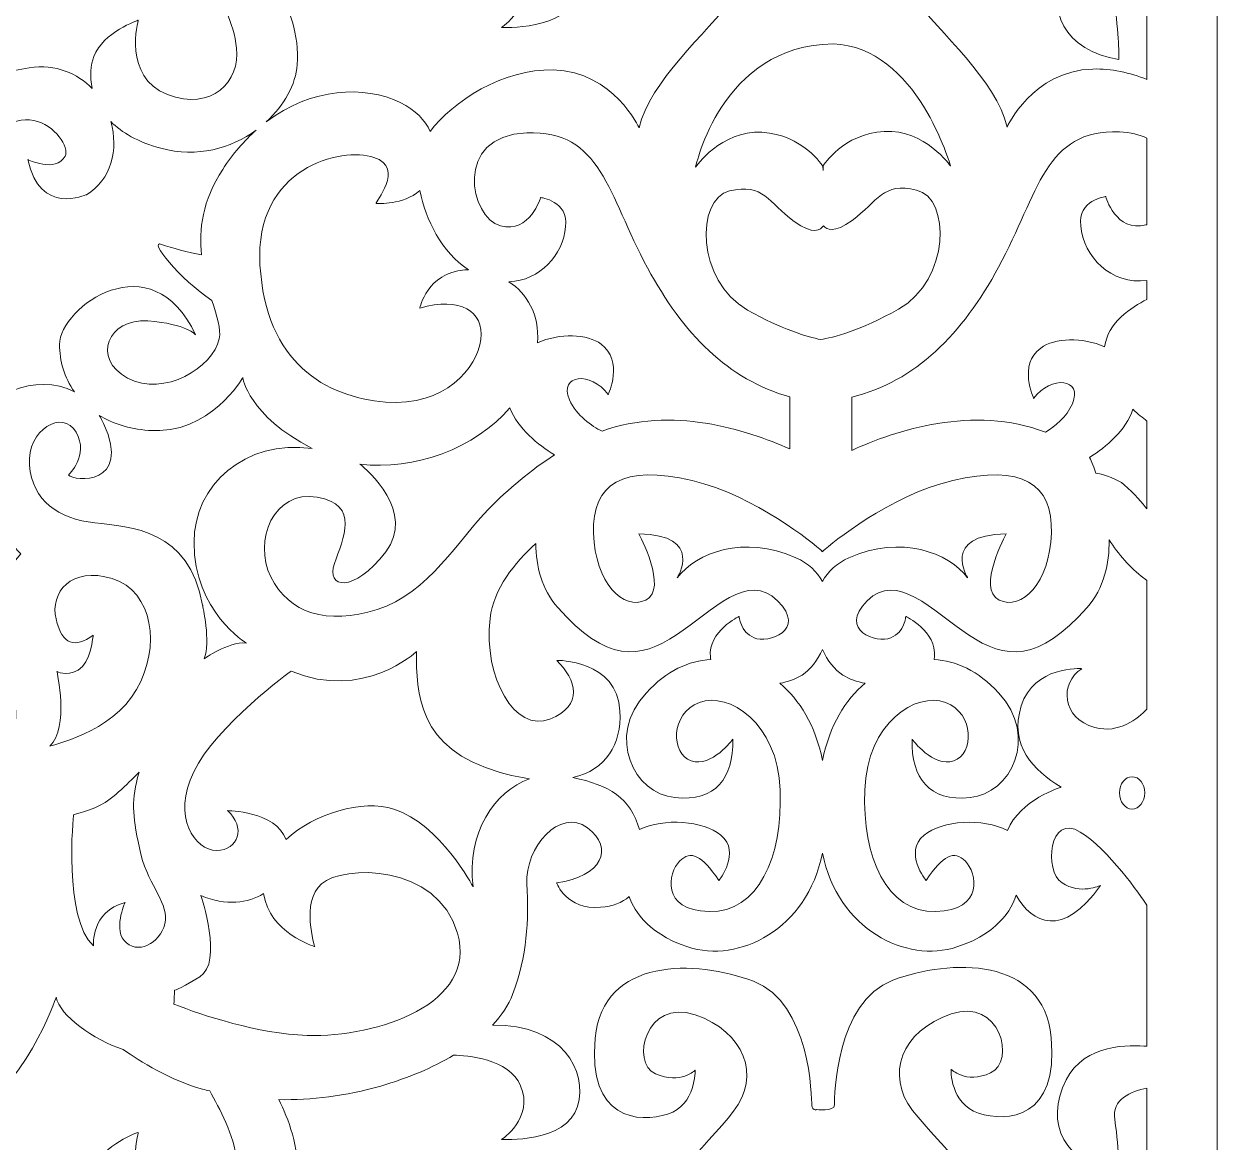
# Model space of a CAD drawing. Header units: centimetres. Extents: x 11.9 to 35.9, y -12.9 to 10.3.
# Drawn here: x 31.371 to 35.889, y 2.754 to 6.989 of the extents above; entities that cross this region are included whole.
import ezdxf

# ---------------------------------------------------------------- set-up
doc = ezdxf.new("R2010")
doc.units = ezdxf.units.CM
doc.header["$MEASUREMENT"] = 0
doc.layers.add('layer 1', color=7, linetype='Continuous')

msp = doc.modelspace()

# ---------------------------------------------------------------- linework, layer by layer
at = {"layer": 'layer 1', "color": 177, "lineweight": 9}
for points, knots in [([(24.52977, 10.312), (24.52977, 10.312), (35.88928, 10.312), (35.88928, 10.312), (35.88928, 10.312), (35.88928, 10.312), (35.88928, -12.93846), (35.88928, -12.93846), (35.88928, -12.93846), (35.88928, -12.93846), (24.52977, -12.93846), (24.52977, -12.93846), (24.52977, -12.93846), (24.52977, -12.93846), (24.52977, 10.312), (24.52977, 10.312)], [0, 0, 0, 0, 0.2, 0.2, 0.2, 0.2, 0.4, 0.4, 0.4, 0.4, 0.6, 0.6, 0.6, 0.6, 1, 1, 1, 1]), ([(35.62356, 7.86305), (35.62356, 7.86305), (35.62356, 7.33335), (35.62356, 7.33335), (35.62356, 7.33335), (35.56416, 7.33926), (35.38704, 7.34437), (35.31726, 7.20675), (35.31726, 7.20675), (35.23287, 7.04021), (35.31341, 6.88674), (35.51676, 6.85409), (35.51676, 6.85409), (35.51676, 6.85409), (35.5206, 6.92594), (35.50143, 7.05652), (35.50143, 7.05652), (35.49031, 7.13221), (35.56161, 7.16297), (35.62356, 7.17544), (35.62356, 7.17544), (35.62356, 7.17544), (35.62356, 6.778), (35.62356, 6.778), (35.62356, 6.778), (35.55839, 6.80438), (35.48821, 6.82016), (35.41876, 6.81801), (35.41876, 6.81801), (35.18978, 6.81095), (35.09404, 6.59832), (35.09404, 6.59832), (35.09404, 6.59832), (35.05243, 6.7755), (34.8401, 6.95617), (34.73601, 7.09086), (34.73601, 7.09086), (34.63194, 7.22551), (34.69437, 7.39204), (34.88173, 7.4558), (34.88173, 7.4558), (35.06909, 7.51959), (35.12737, 7.2751), (35.03161, 7.23259), (35.03161, 7.23259), (34.93585, 7.19006), (34.88173, 7.24675), (34.88173, 7.24675), (34.88173, 7.24675), (34.88173, 7.24675), (34.87757, 7.11566), (34.98581, 7.08025), (34.98581, 7.08025), (35.09404, 7.0448), (35.28974, 7.05897), (35.26059, 7.36724), (35.26059, 7.36724), (35.23145, 7.67554), (34.87757, 7.66487), (34.66106, 7.58337), (34.66106, 7.58337), (34.44457, 7.50187), (34.44042, 7.14044), (34.44042, 7.11213), (34.44042, 7.11213), (34.44042, 7.08375), (34.36967, 7.0944), (34.36967, 7.0944), (34.36967, 7.0944), (34.36967, 7.0944), (34.37034, 7.0921), (34.37034, 7.0921), (34.37034, 7.0921), (34.36092, 7.09489), (34.3541, 7.09995), (34.3541, 7.10872), (34.3541, 7.10872), (34.3541, 7.13703), (34.34994, 7.49849), (34.13345, 7.57997), (34.13345, 7.57997), (33.91695, 7.66145), (33.56309, 7.67213), (33.53396, 7.36385), (33.53396, 7.36385), (33.50479, 7.05556), (33.70046, 7.04139), (33.80868, 7.07683), (33.80868, 7.07683), (33.91695, 7.11225), (33.91278, 7.24338), (33.91278, 7.24338), (33.91278, 7.24338), (33.91278, 7.24338), (33.85869, 7.18666), (33.76294, 7.22916), (33.76294, 7.22916), (33.66717, 7.27173), (33.72546, 7.51623), (33.91278, 7.45246), (33.91278, 7.45246), (34.10015, 7.38864), (34.16258, 7.22209), (34.05851, 7.08746), (34.05851, 7.08746), (33.95444, 6.9528), (33.7421, 6.77209), (33.70046, 6.59494), (33.70046, 6.59494), (33.70046, 6.59494), (33.60469, 6.80753), (33.37575, 6.81463), (33.37575, 6.81463), (33.18713, 6.82047), (32.99283, 6.69404), (32.90927, 6.58196), (32.90927, 6.58196), (32.89046, 6.62351), (32.85512, 6.66249), (32.79627, 6.69112), (32.79627, 6.69112), (32.66032, 6.75721), (32.46077, 6.74816), (32.28859, 6.61786), (32.28859, 6.61786), (32.35662, 6.68007), (32.40044, 6.75939), (32.40625, 6.83469), (32.40625, 6.83469), (32.41476, 6.94497), (32.37173, 7.05619), (32.33636, 7.12686), (32.33636, 7.12686), (32.4585, 7.12485), (32.58977, 7.14026), (32.72211, 7.17847), (32.72211, 7.17847), (32.82457, 7.208), (32.91898, 7.24807), (32.99828, 7.29522), (32.99828, 7.29522), (33.04686, 7.29429), (33.2079, 7.2832), (33.25178, 7.17968), (33.25178, 7.17968), (33.30372, 7.05738), (33.17992, 6.9758), (33.17992, 6.9758), (33.17992, 6.9758), (33.17992, 6.9758), (33.42747, 6.96221), (33.46738, 7.10152), (33.46738, 7.10152), (33.5058, 7.2355), (33.41129, 7.41343), (33.1448, 7.40877), (33.1448, 7.40877), (33.18031, 7.446), (33.20666, 7.4853), (33.22167, 7.52566), (33.22167, 7.52566), (33.27584, 7.67098), (33.28414, 7.80562), (33.27584, 7.94379), (33.27584, 7.94379), (33.26747, 8.08199), (33.40072, 8.23433), (33.50479, 8.15641), (33.50479, 8.15641), (33.60889, 8.07845), (33.55892, 7.97215), (33.38823, 7.94736), (33.38823, 7.94736), (33.38823, 7.94736), (33.42568, 7.84456), (33.55476, 7.85523), (33.55476, 7.85523), (33.6009, 7.85901), (33.63684, 7.87278), (33.66297, 7.89618), (33.66297, 7.89618), (33.67386, 7.86201), (33.71969, 7.75931), (33.8855, 7.70498), (33.8855, 7.70498), (34.07734, 7.64221), (34.33685, 7.77133), (34.39478, 8.06028), (34.39478, 8.06028), (34.45279, 7.77133), (34.7122, 7.64221), (34.90404, 7.70498), (34.90404, 7.70498), (35.07938, 7.76241), (35.12045, 7.87391), (35.12812, 7.90133), (35.12812, 7.90133), (35.18888, 7.79384), (35.30409, 7.7363), (35.44768, 7.93791), (35.44768, 7.93791), (35.44768, 7.93791), (35.371, 7.90203), (35.30193, 7.94769), (35.30193, 7.94769), (35.23287, 7.99346), (35.25205, 8.21219), (35.371, 8.14037), (35.371, 8.14037), (35.47735, 8.07615), (35.599, 7.8997), (35.62356, 7.86305)], [0, 0, 0, 0, 0.0185185, 0.0185185, 0.0185185, 0.0185185, 0.037037, 0.037037, 0.037037, 0.037037, 0.0555556, 0.0555556, 0.0555556, 0.0555556, 0.0740741, 0.0740741, 0.0740741, 0.0740741, 0.0925926, 0.0925926, 0.0925926, 0.0925926, 0.1111111, 0.1111111, 0.1111111, 0.1111111, 0.1296296, 0.1296296, 0.1296296, 0.1296296, 0.1481481, 0.1481481, 0.1481481, 0.1481481, 0.1666667, 0.1666667, 0.1666667, 0.1666667, 0.1851852, 0.1851852, 0.1851852, 0.1851852, 0.2037037, 0.2037037, 0.2037037, 0.2037037, 0.2222222, 0.2222222, 0.2222222, 0.2222222, 0.2407407, 0.2407407, 0.2407407, 0.2407407, 0.2592593, 0.2592593, 0.2592593, 0.2592593, 0.2777778, 0.2777778, 0.2777778, 0.2777778, 0.2962963, 0.2962963, 0.2962963, 0.2962963, 0.3148148, 0.3148148, 0.3148148, 0.3148148, 0.3333333, 0.3333333, 0.3333333, 0.3333333, 0.3518519, 0.3518519, 0.3518519, 0.3518519, 0.3703704, 0.3703704, 0.3703704, 0.3703704, 0.3888889, 0.3888889, 0.3888889, 0.3888889, 0.4074074, 0.4074074, 0.4074074, 0.4074074, 0.4259259, 0.4259259, 0.4259259, 0.4259259, 0.4444444, 0.4444444, 0.4444444, 0.4444444, 0.462963, 0.462963, 0.462963, 0.462963, 0.4814815, 0.4814815, 0.4814815, 0.4814815, 0.5, 0.5, 0.5, 0.5, 0.5185185, 0.5185185, 0.5185185, 0.5185185, 0.537037, 0.537037, 0.537037, 0.537037, 0.5555556, 0.5555556, 0.5555556, 0.5555556, 0.5740741, 0.5740741, 0.5740741, 0.5740741, 0.5925926, 0.5925926, 0.5925926, 0.5925926, 0.6111111, 0.6111111, 0.6111111, 0.6111111, 0.6296296, 0.6296296, 0.6296296, 0.6296296, 0.6481481, 0.6481481, 0.6481481, 0.6481481, 0.6666667, 0.6666667, 0.6666667, 0.6666667, 0.6851852, 0.6851852, 0.6851852, 0.6851852, 0.7037037, 0.7037037, 0.7037037, 0.7037037, 0.7222222, 0.7222222, 0.7222222, 0.7222222, 0.7407407, 0.7407407, 0.7407407, 0.7407407, 0.7592593, 0.7592593, 0.7592593, 0.7592593, 0.7777778, 0.7777778, 0.7777778, 0.7777778, 0.7962963, 0.7962963, 0.7962963, 0.7962963, 0.8148148, 0.8148148, 0.8148148, 0.8148148, 0.8333333, 0.8333333, 0.8333333, 0.8333333, 0.8518519, 0.8518519, 0.8518519, 0.8518519, 0.8703704, 0.8703704, 0.8703704, 0.8703704, 0.8888889, 0.8888889, 0.8888889, 0.8888889, 0.9074074, 0.9074074, 0.9074074, 0.9074074, 0.9259259, 0.9259259, 0.9259259, 0.9259259, 0.9444444, 0.9444444, 0.9444444, 0.9444444, 0.962963, 0.962963, 0.962963, 0.962963, 1, 1, 1, 1]), ([(30.35049, 6.78972), (30.32003, 6.82452), (30.24613, 6.92045), (30.26224, 7.01643), (30.26224, 7.01643), (30.28242, 7.13662), (30.54973, 7.20531), (30.66575, 7.15381), (30.66575, 7.15381), (30.78179, 7.10228), (30.72124, 6.97348), (30.72124, 6.97348), (30.72124, 6.97348), (30.77368, 7.00616), (30.794, 7.04432), (30.79514, 7.08314), (30.79514, 7.08314), (30.90771, 7.01806), (31.0319, 6.99538), (31.14148, 7.04748), (31.14148, 7.04748), (31.37061, 7.15628), (31.49316, 7.51458), (31.49316, 7.51458), (31.49316, 7.51458), (31.50579, 7.44627), (31.63566, 7.35235), (31.74734, 7.31634), (31.74734, 7.31634), (31.811, 7.27164), (31.92511, 7.20056), (32.04787, 7.16668), (32.04787, 7.16668), (32.05675, 7.16425), (32.06566, 7.16191), (32.07477, 7.15968), (32.07477, 7.15968), (32.111, 7.09473), (32.16674, 6.99235), (32.1765, 6.89734), (32.1765, 6.89734), (32.18944, 6.77188), (32.08425, 6.65658), (31.91422, 6.72181), (31.91422, 6.72181), (31.74419, 6.78699), (31.80408, 7.00296), (31.80408, 7.00296), (31.80408, 7.00296), (31.80408, 7.00296), (31.67008, 6.95711), (31.63627, 6.86586), (31.63627, 6.86586), (31.62436, 6.83378), (31.61943, 6.79012), (31.62959, 6.74386), (31.62959, 6.74386), (31.57449, 6.80184), (31.49322, 6.83723), (31.39055, 6.82293), (31.39055, 6.82293), (31.08287, 6.77998), (31.04802, 6.52426), (31.04802, 6.52426), (31.04802, 6.52426), (30.93476, 6.69112), (30.61247, 6.86159), (30.35553, 6.79119), (30.35553, 6.79119), (30.35382, 6.79071), (30.35217, 6.79021), (30.35049, 6.78972)], [0, 0, 0, 0, 0.0526316, 0.0526316, 0.0526316, 0.0526316, 0.1052632, 0.1052632, 0.1052632, 0.1052632, 0.1578947, 0.1578947, 0.1578947, 0.1578947, 0.2105263, 0.2105263, 0.2105263, 0.2105263, 0.2631579, 0.2631579, 0.2631579, 0.2631579, 0.3157895, 0.3157895, 0.3157895, 0.3157895, 0.3684211, 0.3684211, 0.3684211, 0.3684211, 0.4210526, 0.4210526, 0.4210526, 0.4210526, 0.4736842, 0.4736842, 0.4736842, 0.4736842, 0.5263158, 0.5263158, 0.5263158, 0.5263158, 0.5789474, 0.5789474, 0.5789474, 0.5789474, 0.6315789, 0.6315789, 0.6315789, 0.6315789, 0.6842105, 0.6842105, 0.6842105, 0.6842105, 0.7368421, 0.7368421, 0.7368421, 0.7368421, 0.7894737, 0.7894737, 0.7894737, 0.7894737, 0.8421053, 0.8421053, 0.8421053, 0.8421053, 0.8947368, 0.8947368, 0.8947368, 0.8947368, 1, 1, 1, 1]), ([(34.39719, 6.4335), (34.39719, 6.4335), (34.39778, 6.45241), (34.39778, 6.45241), (34.39778, 6.45241), (34.39778, 6.45241), (34.47379, 6.57336), (34.62905, 6.58178), (34.62905, 6.58178), (34.78432, 6.59023), (34.88015, 6.44964), (34.88015, 6.44964), (34.88015, 6.44964), (34.88015, 6.44964), (34.7538, 6.90203), (34.43474, 6.91344), (34.43474, 6.91344), (34.43474, 6.91344), (34.43474, 6.91328), (34.43474, 6.91328), (34.43474, 6.91328), (34.01084, 6.90731), (33.9144, 6.44623), (33.9144, 6.44623), (33.9144, 6.44623), (33.9144, 6.44623), (34.01021, 6.58678), (34.16548, 6.57838), (34.16548, 6.57838), (34.32077, 6.56992), (34.39671, 6.44902), (34.39671, 6.44902), (34.39671, 6.44902), (34.39671, 6.44902), (34.39719, 6.4335), (34.39719, 6.4335)], [0, 0, 0, 0, 0.1, 0.1, 0.1, 0.1, 0.2, 0.2, 0.2, 0.2, 0.3, 0.3, 0.3, 0.3, 0.4, 0.4, 0.4, 0.4, 0.5, 0.5, 0.5, 0.5, 0.6, 0.6, 0.6, 0.6, 0.7, 0.7, 0.7, 0.7, 0.8, 0.8, 0.8, 0.8, 1, 1, 1, 1]), ([(31.70009, 6.61864), (31.74144, 6.5777), (31.80256, 6.54158), (31.89011, 6.51782), (31.89011, 6.51782), (32.02669, 6.48073), (32.15578, 6.51756), (32.25077, 6.58692), (32.25077, 6.58692), (32.20534, 6.54667), (32.16243, 6.49725), (32.12383, 6.43776), (32.12383, 6.43776), (32.04657, 6.31874), (32.03326, 6.20929), (32.04334, 6.11389), (32.04334, 6.11389), (31.9966, 6.12413), (31.92902, 6.14003), (31.89257, 6.1538), (31.89257, 6.1538), (31.83783, 6.17456), (31.96242, 6.02117), (32.08307, 5.94191), (32.08307, 5.94191), (32.10188, 5.88167), (32.11817, 5.83247), (32.11067, 5.79673), (32.11067, 5.79673), (32.08749, 5.68706), (31.9025, 5.57461), (31.76372, 5.64773), (31.76372, 5.64773), (31.62501, 5.72084), (31.69105, 5.87545), (31.83972, 5.86421), (31.83972, 5.86421), (31.98839, 5.85293), (32.02139, 5.81078), (32.02139, 5.81078), (32.02139, 5.81078), (31.85624, 6.16786), (31.50605, 5.91765), (31.50605, 5.77422), (31.50605, 5.77422), (31.50605, 5.71404), (31.52392, 5.65034), (31.56204, 5.59545), (31.56204, 5.59545), (31.41868, 5.67027), (31.21448, 5.59061), (31.17335, 5.42919), (31.17335, 5.42919), (31.11923, 5.21659), (31.35995, 4.98154), (31.35995, 4.98154), (31.35995, 4.98154), (31.23526, 4.8618), (31.29602, 4.66042), (31.29602, 4.66042), (31.29602, 4.66042), (31.2097, 4.71484), (31.10103, 4.72846), (31.05306, 4.59514), (31.05306, 4.59514), (31.0051, 4.4618), (31.12338, 4.40738), (31.12338, 4.40738), (31.12338, 4.40738), (31.10103, 4.47542), (31.15214, 4.55162), (31.22887, 4.54074), (31.22887, 4.54074), (31.30563, 4.52986), (31.37274, 4.40468), (31.32478, 4.30124), (31.32478, 4.30124), (31.27683, 4.19792), (31.09458, 4.20605), (30.88358, 4.36385), (30.88358, 4.36385), (30.67259, 4.52167), (30.60132, 4.82299), (30.62747, 5.01569), (30.62747, 5.01569), (30.63817, 5.09481), (30.66353, 5.16453), (30.68977, 5.21929), (30.68977, 5.21929), (30.74905, 5.1623), (30.82357, 5.13476), (30.90623, 5.13476), (30.90623, 5.13476), (31.06606, 5.13476), (31.16358, 5.29027), (31.16358, 5.29027), (31.16358, 5.29027), (30.99711, 5.26018), (30.8912, 5.31605), (30.82057, 5.4448), (30.82057, 5.4448), (30.74995, 5.57359), (30.82561, 5.69811), (30.9517, 5.81404), (30.9517, 5.81404), (31.07781, 5.92995), (31.13833, 6.33348), (31.13833, 6.33348), (31.13833, 6.33348), (31.3048, 6.83576), (31.56204, 6.5524), (31.52674, 6.48801), (31.52674, 6.48801), (31.49141, 6.42364), (31.38554, 6.47513), (31.38554, 6.47513), (31.38554, 6.47513), (31.43089, 6.26051), (31.60747, 6.34204), (31.60747, 6.34204), (31.60747, 6.34204), (31.70316, 6.39768), (31.72965, 6.51399), (31.70009, 6.61864)], [0, 0, 0, 0, 0.03125, 0.03125, 0.03125, 0.03125, 0.0625, 0.0625, 0.0625, 0.0625, 0.09375, 0.09375, 0.09375, 0.09375, 0.125, 0.125, 0.125, 0.125, 0.15625, 0.15625, 0.15625, 0.15625, 0.1875, 0.1875, 0.1875, 0.1875, 0.21875, 0.21875, 0.21875, 0.21875, 0.25, 0.25, 0.25, 0.25, 0.28125, 0.28125, 0.28125, 0.28125, 0.3125, 0.3125, 0.3125, 0.3125, 0.34375, 0.34375, 0.34375, 0.34375, 0.375, 0.375, 0.375, 0.375, 0.40625, 0.40625, 0.40625, 0.40625, 0.4375, 0.4375, 0.4375, 0.4375, 0.46875, 0.46875, 0.46875, 0.46875, 0.5, 0.5, 0.5, 0.5, 0.53125, 0.53125, 0.53125, 0.53125, 0.5625, 0.5625, 0.5625, 0.5625, 0.59375, 0.59375, 0.59375, 0.59375, 0.625, 0.625, 0.625, 0.625, 0.65625, 0.65625, 0.65625, 0.65625, 0.6875, 0.6875, 0.6875, 0.6875, 0.71875, 0.71875, 0.71875, 0.71875, 0.75, 0.75, 0.75, 0.75, 0.78125, 0.78125, 0.78125, 0.78125, 0.8125, 0.8125, 0.8125, 0.8125, 0.84375, 0.84375, 0.84375, 0.84375, 0.875, 0.875, 0.875, 0.875, 0.90625, 0.90625, 0.90625, 0.90625, 0.9375, 0.9375, 0.9375, 0.9375, 1, 1, 1, 1]), ([(33.20786, 6.01211), (33.27447, 5.96794), (33.32401, 5.89155), (33.31566, 5.78119), (33.31566, 5.78119), (33.3991, 5.81884), (33.5047, 5.81459), (33.55667, 5.77646), (33.55667, 5.77646), (33.6434, 5.71281), (33.5836, 5.58552), (33.5836, 5.58552), (33.5836, 5.58552), (33.51777, 5.67461), (33.39516, 5.66193), (33.43703, 5.56516), (33.43703, 5.56516), (33.4636, 5.50378), (33.52143, 5.46595), (33.5602, 5.44651), (33.5602, 5.44651), (33.82321, 5.54229), (34.10604, 5.45306), (34.27087, 5.37942), (34.27087, 5.37942), (34.27087, 5.37942), (34.27087, 5.57656), (34.27087, 5.57656), (34.27087, 5.57656), (34.03841, 5.64028), (33.86692, 5.8165), (33.73264, 6.06465), (33.73264, 6.06465), (33.58022, 6.34637), (33.55844, 6.58732), (33.27534, 6.57619), (33.27534, 6.57619), (32.99229, 6.56505), (33.06196, 6.25373), (33.17517, 6.22404), (33.17517, 6.22404), (33.28841, 6.19443), (33.32762, 6.33158), (33.32762, 6.33158), (33.32762, 6.33158), (33.32762, 6.33158), (33.43431, 6.31805), (33.42195, 6.22074), (33.42195, 6.22074), (33.41268, 6.1143), (33.32524, 6.01668), (33.20786, 6.01211)], [0, 0, 0, 0, 0.0714286, 0.0714286, 0.0714286, 0.0714286, 0.1428571, 0.1428571, 0.1428571, 0.1428571, 0.2142857, 0.2142857, 0.2142857, 0.2142857, 0.2857143, 0.2857143, 0.2857143, 0.2857143, 0.3571429, 0.3571429, 0.3571429, 0.3571429, 0.4285714, 0.4285714, 0.4285714, 0.4285714, 0.5, 0.5, 0.5, 0.5, 0.5714286, 0.5714286, 0.5714286, 0.5714286, 0.6428571, 0.6428571, 0.6428571, 0.6428571, 0.7142857, 0.7142857, 0.7142857, 0.7142857, 0.7857143, 0.7857143, 0.7857143, 0.7857143, 0.8571429, 0.8571429, 0.8571429, 0.8571429, 1, 1, 1, 1]), ([(35.62356, 6.55634), (35.62356, 6.55634), (35.62356, 6.22873), (35.62356, 6.22873), (35.62356, 6.22873), (35.62215, 6.22826), (35.62074, 6.22784), (35.61932, 6.22746), (35.61932, 6.22746), (35.50613, 6.19783), (35.46688, 6.33494), (35.46688, 6.33494), (35.46688, 6.33494), (35.46688, 6.33494), (35.3602, 6.32149), (35.37256, 6.22417), (35.37256, 6.22417), (35.38279, 6.10679), (35.48796, 6.00024), (35.62356, 6.01723), (35.62356, 6.01723), (35.62356, 6.01723), (35.62356, 5.94542), (35.62356, 5.94542), (35.62356, 5.94542), (35.56302, 5.91575), (35.47506, 5.85748), (35.46335, 5.76578), (35.46335, 5.76578), (35.37978, 5.80391), (35.27362, 5.79972), (35.22145, 5.76142), (35.22145, 5.76142), (35.13472, 5.69781), (35.19453, 5.57053), (35.19453, 5.57053), (35.19453, 5.57053), (35.26035, 5.65961), (35.38295, 5.64689), (35.34107, 5.55018), (35.34107, 5.55018), (35.319, 5.49918), (35.27532, 5.46438), (35.23892, 5.44302), (35.23892, 5.44302), (34.96625, 5.54716), (34.67048, 5.44909), (34.50585, 5.37357), (34.50585, 5.37357), (34.50585, 5.37357), (34.50585, 5.57525), (34.50585, 5.57525), (34.50585, 5.57525), (34.7474, 5.63479), (34.92418, 5.81362), (35.06187, 6.0681), (35.06187, 6.0681), (35.21432, 6.34977), (35.23609, 6.5907), (35.51917, 6.57959), (35.51917, 6.57959), (35.56156, 6.57793), (35.59596, 6.56953), (35.62356, 6.55634)], [0, 0, 0, 0, 0.0588235, 0.0588235, 0.0588235, 0.0588235, 0.1176471, 0.1176471, 0.1176471, 0.1176471, 0.1764706, 0.1764706, 0.1764706, 0.1764706, 0.2352941, 0.2352941, 0.2352941, 0.2352941, 0.2941176, 0.2941176, 0.2941176, 0.2941176, 0.3529412, 0.3529412, 0.3529412, 0.3529412, 0.4117647, 0.4117647, 0.4117647, 0.4117647, 0.4705882, 0.4705882, 0.4705882, 0.4705882, 0.5294118, 0.5294118, 0.5294118, 0.5294118, 0.5882353, 0.5882353, 0.5882353, 0.5882353, 0.6470588, 0.6470588, 0.6470588, 0.6470588, 0.7058824, 0.7058824, 0.7058824, 0.7058824, 0.7647059, 0.7647059, 0.7647059, 0.7647059, 0.8235294, 0.8235294, 0.8235294, 0.8235294, 0.8823529, 0.8823529, 0.8823529, 0.8823529, 1, 1, 1, 1]), ([(32.87057, 6.3577), (32.87051, 6.35766), (32.87043, 6.35757), (32.87033, 6.35747), (32.87033, 6.35747), (32.80501, 6.30189), (32.71352, 6.30934), (32.70483, 6.30934), (32.70483, 6.30934), (32.69614, 6.30934), (32.81804, 6.44277), (32.69614, 6.4835), (32.69614, 6.4835), (32.5742, 6.52426), (32.24322, 6.44647), (32.26501, 6.07581), (32.26501, 6.07581), (32.28671, 5.70514), (32.51323, 5.5754), (32.73967, 5.55688), (32.73967, 5.55688), (32.96615, 5.53831), (33.08808, 5.68662), (33.10114, 5.79409), (33.10114, 5.79409), (33.11419, 5.90156), (33.02276, 5.95718), (32.87033, 5.91273), (32.87033, 5.91273), (32.87033, 5.91273), (32.89648, 6.04612), (33.04012, 6.05726), (33.04012, 6.05726), (33.04481, 6.05763), (33.04953, 6.05782), (33.05432, 6.05787), (33.05432, 6.05787), (32.95332, 6.12358), (32.89173, 6.24752), (32.87057, 6.3577)], [0, 0, 0, 0, 0.0909091, 0.0909091, 0.0909091, 0.0909091, 0.1818182, 0.1818182, 0.1818182, 0.1818182, 0.2727273, 0.2727273, 0.2727273, 0.2727273, 0.3636364, 0.3636364, 0.3636364, 0.3636364, 0.4545455, 0.4545455, 0.4545455, 0.4545455, 0.5454545, 0.5454545, 0.5454545, 0.5454545, 0.6363636, 0.6363636, 0.6363636, 0.6363636, 0.7272727, 0.7272727, 0.7272727, 0.7272727, 0.8181818, 0.8181818, 0.8181818, 0.8181818, 1, 1, 1, 1]), ([(34.38838, 5.79319), (34.43259, 5.80076), (34.53735, 5.82605), (34.68298, 5.90868), (34.68298, 5.90868), (34.87897, 6.01992), (34.88015, 6.32871), (34.75125, 6.35962), (34.75125, 6.35962), (34.62243, 6.39055), (34.60588, 6.31751), (34.50681, 6.24438), (34.50681, 6.24438), (34.43949, 6.19472), (34.4103, 6.20991), (34.3985, 6.22477), (34.3985, 6.22477), (34.38851, 6.20925), (34.36022, 6.1875), (34.2877, 6.24098), (34.2877, 6.24098), (34.18858, 6.31408), (34.17207, 6.38718), (34.04322, 6.35624), (34.04322, 6.35624), (33.9144, 6.32532), (33.91554, 6.01649), (34.11155, 5.90529), (34.11155, 5.90529), (34.24035, 5.83223), (34.3372, 5.80401), (34.38838, 5.79319)], [0, 0, 0, 0, 0.1111111, 0.1111111, 0.1111111, 0.1111111, 0.2222222, 0.2222222, 0.2222222, 0.2222222, 0.3333333, 0.3333333, 0.3333333, 0.3333333, 0.4444444, 0.4444444, 0.4444444, 0.4444444, 0.5555556, 0.5555556, 0.5555556, 0.5555556, 0.6666667, 0.6666667, 0.6666667, 0.6666667, 0.7777778, 0.7777778, 0.7777778, 0.7777778, 1, 1, 1, 1]), ([(31.65636, 5.50649), (31.66234, 5.49672), (31.66793, 5.48629), (31.67295, 5.47523), (31.67295, 5.47523), (31.78117, 5.23786), (31.56058, 5.25558), (31.53974, 5.28035), (31.53974, 5.28035), (31.53974, 5.28035), (31.61913, 5.35468), (31.5687, 5.44265), (31.5687, 5.44265), (31.51826, 5.53067), (31.38206, 5.4534), (31.39214, 5.31817), (31.39214, 5.31817), (31.40223, 5.18294), (31.50309, 5.11425), (31.6393, 5.09923), (31.6393, 5.09923), (31.77545, 5.0842), (31.99768, 5.07485), (32.04765, 4.78786), (32.04765, 4.78786), (32.04765, 4.78786), (32.07931, 4.64685), (32.05372, 4.58428), (32.05372, 4.58428), (32.05372, 4.58428), (32.1432, 4.64957), (32.21356, 4.64411), (32.21356, 4.64411), (32.21356, 4.64411), (32.01534, 4.76291), (32.01534, 5.026), (32.01534, 5.026), (32.01534, 5.24145), (32.20633, 5.41637), (32.46259, 5.38059), (32.46259, 5.38059), (32.21967, 5.50664), (32.19967, 5.64952), (32.19967, 5.64952), (32.19967, 5.64952), (32.19967, 5.64952), (32.0777, 5.43087), (31.84252, 5.44941), (31.84252, 5.44941), (31.76703, 5.45533), (31.70535, 5.47618), (31.65636, 5.50649)], [0, 0, 0, 0, 0.0714286, 0.0714286, 0.0714286, 0.0714286, 0.1428571, 0.1428571, 0.1428571, 0.1428571, 0.2142857, 0.2142857, 0.2142857, 0.2142857, 0.2857143, 0.2857143, 0.2857143, 0.2857143, 0.3571429, 0.3571429, 0.3571429, 0.3571429, 0.4285714, 0.4285714, 0.4285714, 0.4285714, 0.5, 0.5, 0.5, 0.5, 0.5714286, 0.5714286, 0.5714286, 0.5714286, 0.6428571, 0.6428571, 0.6428571, 0.6428571, 0.7142857, 0.7142857, 0.7142857, 0.7142857, 0.7857143, 0.7857143, 0.7857143, 0.7857143, 0.8571429, 0.8571429, 0.8571429, 0.8571429, 1, 1, 1, 1]), ([(33.21101, 5.53488), (33.08083, 5.38173), (32.84797, 5.2956), (32.64338, 5.32195), (32.64338, 5.32195), (32.66948, 5.30052), (32.85577, 5.13942), (32.74111, 4.98981), (32.74111, 4.98981), (32.61803, 4.82921), (32.51413, 4.85248), (32.54691, 4.94563), (32.54691, 4.94563), (32.57975, 5.03873), (32.64539, 5.16909), (32.48125, 5.197), (32.48125, 5.197), (32.31714, 5.22494), (32.23784, 5.03175), (32.30624, 4.89438), (32.30624, 4.89438), (32.3746, 4.75703), (32.51757, 4.71178), (32.70915, 4.77107), (32.70915, 4.77107), (32.9008, 4.83038), (33.02276, 5.04166), (33.13163, 5.15284), (33.13163, 5.15284), (33.20377, 5.22653), (33.29118, 5.29855), (33.38001, 5.35711), (33.38001, 5.35711), (33.31766, 5.39477), (33.24196, 5.45602), (33.21101, 5.53488)], [0, 0, 0, 0, 0.1, 0.1, 0.1, 0.1, 0.2, 0.2, 0.2, 0.2, 0.3, 0.3, 0.3, 0.3, 0.4, 0.4, 0.4, 0.4, 0.5, 0.5, 0.5, 0.5, 0.6, 0.6, 0.6, 0.6, 0.7, 0.7, 0.7, 0.7, 0.8, 0.8, 0.8, 0.8, 1, 1, 1, 1]), ([(35.62356, 5.48461), (35.62356, 5.48461), (35.62356, 5.15219), (35.62356, 5.15219), (35.62356, 5.15219), (35.60801, 5.17203), (35.57544, 5.21128), (35.53745, 5.24364), (35.53745, 5.24364), (35.51104, 5.26611), (35.46765, 5.27969), (35.43057, 5.28764), (35.43057, 5.28764), (35.41895, 5.32011), (35.40918, 5.34176), (35.40655, 5.34736), (35.40655, 5.34736), (35.46967, 5.3869), (35.54344, 5.44956), (35.57056, 5.52942), (35.57056, 5.52942), (35.58943, 5.51121), (35.60796, 5.49619), (35.62356, 5.48461)], [0, 0, 0, 0, 0.1428571, 0.1428571, 0.1428571, 0.1428571, 0.2857143, 0.2857143, 0.2857143, 0.2857143, 0.4285714, 0.4285714, 0.4285714, 0.4285714, 0.5714286, 0.5714286, 0.5714286, 0.5714286, 0.7142857, 0.7142857, 0.7142857, 0.7142857, 1, 1, 1, 1]), ([(34.39478, 4.87702), (34.37407, 4.9146), (34.34151, 4.94655), (34.2943, 4.96727), (34.2943, 4.96727), (34.0961, 5.05446), (33.91772, 4.98698), (33.84507, 4.89136), (33.84507, 4.89136), (33.84507, 4.89136), (33.94745, 5.05446), (33.69968, 5.05724), (33.69968, 5.05724), (33.69968, 5.05724), (33.812, 4.84923), (33.72608, 4.80706), (33.72608, 4.80706), (33.64021, 4.76486), (33.5345, 4.87171), (33.52785, 5.06006), (33.52785, 5.06006), (33.52127, 5.24846), (33.64021, 5.32154), (33.9012, 5.25967), (33.9012, 5.25967), (34.14202, 5.2026), (34.36037, 5.02102), (34.39263, 4.99334), (34.39263, 4.99334), (34.39263, 4.99334), (34.39284, 4.98981), (34.39284, 4.98981), (34.39284, 4.98981), (34.39284, 4.98981), (34.39355, 4.99039), (34.39478, 4.9915), (34.39478, 4.9915), (34.39607, 4.99039), (34.39671, 4.98981), (34.39671, 4.98981), (34.39671, 4.98981), (34.39671, 4.98981), (34.39692, 4.99334), (34.39692, 4.99334), (34.39692, 4.99334), (34.4291, 5.02094), (34.64743, 5.20257), (34.88835, 5.25967), (34.88835, 5.25967), (35.14938, 5.32154), (35.26827, 5.24846), (35.26168, 5.06006), (35.26168, 5.06006), (35.25509, 4.87171), (35.14938, 4.76486), (35.06346, 4.80706), (35.06346, 4.80706), (34.97756, 4.84923), (35.0899, 5.05724), (35.0899, 5.05724), (35.0899, 5.05724), (34.84212, 5.05446), (34.94453, 4.89136), (34.94453, 4.89136), (34.94453, 4.89136), (34.87184, 4.98698), (34.69346, 5.05446), (34.49526, 4.96727), (34.49526, 4.96727), (34.44804, 4.94655), (34.41548, 4.9146), (34.39478, 4.87702)], [0, 0, 0, 0, 0.0526316, 0.0526316, 0.0526316, 0.0526316, 0.1052632, 0.1052632, 0.1052632, 0.1052632, 0.1578947, 0.1578947, 0.1578947, 0.1578947, 0.2105263, 0.2105263, 0.2105263, 0.2105263, 0.2631579, 0.2631579, 0.2631579, 0.2631579, 0.3157895, 0.3157895, 0.3157895, 0.3157895, 0.3684211, 0.3684211, 0.3684211, 0.3684211, 0.4210526, 0.4210526, 0.4210526, 0.4210526, 0.4736842, 0.4736842, 0.4736842, 0.4736842, 0.5263158, 0.5263158, 0.5263158, 0.5263158, 0.5789474, 0.5789474, 0.5789474, 0.5789474, 0.6315789, 0.6315789, 0.6315789, 0.6315789, 0.6842105, 0.6842105, 0.6842105, 0.6842105, 0.7368421, 0.7368421, 0.7368421, 0.7368421, 0.7894737, 0.7894737, 0.7894737, 0.7894737, 0.8421053, 0.8421053, 0.8421053, 0.8421053, 0.8947368, 0.8947368, 0.8947368, 0.8947368, 1, 1, 1, 1]), ([(33.30926, 5.02081), (33.23033, 4.94911), (33.14893, 4.8498), (33.136, 4.73773), (33.136, 4.73773), (33.10988, 4.51164), (33.23183, 4.30408), (33.36244, 4.35595), (33.36244, 4.35595), (33.49312, 4.40784), (33.46263, 4.50422), (33.38858, 4.57839), (33.38858, 4.57839), (33.38858, 4.57839), (33.61942, 4.58206), (33.62812, 4.38563), (33.62812, 4.38563), (33.63368, 4.26022), (33.57488, 4.16446), (33.45011, 4.13467), (33.45011, 4.13467), (33.58503, 4.10686), (33.67035, 4.05682), (33.70141, 3.93763), (33.70141, 3.93763), (33.79494, 3.9827), (33.94317, 3.9716), (34.01008, 3.9165), (34.01008, 3.9165), (34.0883, 3.85205), (34.00251, 3.74477), (34.00251, 3.74477), (34.00251, 3.74477), (33.93695, 3.84134), (33.89662, 3.86064), (33.8537, 3.81776), (33.8537, 3.81776), (33.81087, 3.77483), (33.78045, 3.63256), (33.96589, 3.62732), (33.96589, 3.62732), (34.15129, 3.62202), (34.24405, 3.83246), (34.23475, 4.08757), (34.23475, 4.08757), (34.22546, 4.34276), (34.04005, 4.46112), (33.92877, 4.41901), (33.92877, 4.41901), (33.81753, 4.37692), (33.82062, 4.22437), (33.89786, 4.19804), (33.89786, 4.19804), (33.97516, 4.17177), (34.05552, 4.27962), (34.05552, 4.27962), (34.05552, 4.27962), (34.05857, 4.13232), (33.99059, 4.04289), (33.83606, 4.0587), (33.83606, 4.0587), (33.68156, 4.07444), (33.57336, 4.28752), (33.72791, 4.45585), (33.72791, 4.45585), (33.80481, 4.5396), (33.88934, 4.5771), (33.97198, 4.58201), (33.97198, 4.58201), (33.97137, 4.58483), (33.97086, 4.58762), (33.97056, 4.59051), (33.97056, 4.59051), (33.96071, 4.68896), (34.07958, 4.74513), (34.07958, 4.74513), (34.07958, 4.74513), (34.07958, 4.74513), (34.08284, 4.68611), (34.13574, 4.66365), (34.13574, 4.66365), (34.18858, 4.64112), (34.33724, 4.69175), (34.22495, 4.80423), (34.22495, 4.80423), (34.11263, 4.91666), (33.98089, 4.76736), (33.84153, 4.6747), (33.84153, 4.6747), (33.70217, 4.58206), (33.57586, 4.57092), (33.39297, 4.77849), (33.39297, 4.77849), (33.33144, 4.8483), (33.31027, 4.93561), (33.30926, 5.02081)], [0, 0, 0, 0, 0.04, 0.04, 0.04, 0.04, 0.08, 0.08, 0.08, 0.08, 0.12, 0.12, 0.12, 0.12, 0.16, 0.16, 0.16, 0.16, 0.2, 0.2, 0.2, 0.2, 0.24, 0.24, 0.24, 0.24, 0.28, 0.28, 0.28, 0.28, 0.32, 0.32, 0.32, 0.32, 0.36, 0.36, 0.36, 0.36, 0.4, 0.4, 0.4, 0.4, 0.44, 0.44, 0.44, 0.44, 0.48, 0.48, 0.48, 0.48, 0.52, 0.52, 0.52, 0.52, 0.56, 0.56, 0.56, 0.56, 0.6, 0.6, 0.6, 0.6, 0.64, 0.64, 0.64, 0.64, 0.68, 0.68, 0.68, 0.68, 0.72, 0.72, 0.72, 0.72, 0.76, 0.76, 0.76, 0.76, 0.8, 0.8, 0.8, 0.8, 0.84, 0.84, 0.84, 0.84, 0.88, 0.88, 0.88, 0.88, 0.92, 0.92, 0.92, 0.92, 1, 1, 1, 1]), ([(35.62356, 4.88056), (35.62356, 4.88056), (35.62356, 4.39407), (35.62356, 4.39407), (35.62356, 4.39407), (35.59013, 4.35868), (35.51809, 4.29963), (35.42639, 4.32444), (35.42639, 4.32444), (35.29853, 4.35904), (35.29275, 4.49262), (35.37694, 4.54704), (35.37694, 4.54704), (35.37694, 4.54704), (35.19392, 4.55937), (35.14742, 4.40606), (35.14742, 4.40606), (35.10093, 4.25272), (35.19449, 4.16361), (35.29809, 4.09826), (35.29809, 4.09826), (35.29809, 4.09826), (35.14286, 4.05075), (35.09493, 3.93415), (35.09493, 3.93415), (35.00195, 3.9832), (34.84805, 3.97295), (34.77945, 3.9165), (34.77945, 3.9165), (34.70125, 3.85205), (34.78699, 3.74477), (34.78699, 3.74477), (34.78699, 3.74477), (34.8526, 3.84134), (34.89297, 3.86064), (34.93585, 3.81776), (34.93585, 3.81776), (34.97873, 3.77483), (35.00914, 3.63256), (34.8237, 3.62732), (34.8237, 3.62732), (34.63823, 3.62202), (34.54552, 3.83246), (34.5548, 4.08757), (34.5548, 4.08757), (34.56409, 4.34276), (34.7495, 4.46112), (34.86076, 4.41901), (34.86076, 4.41901), (34.97202, 4.37692), (34.96893, 4.22437), (34.8917, 4.19804), (34.8917, 4.19804), (34.81441, 4.17177), (34.73408, 4.27962), (34.73408, 4.27962), (34.73408, 4.27962), (34.73099, 4.13232), (34.79894, 4.04289), (34.95349, 4.0587), (34.95349, 4.0587), (35.10801, 4.07444), (35.21619, 4.28752), (35.06166, 4.45585), (35.06166, 4.45585), (34.98477, 4.5396), (34.90021, 4.5771), (34.81755, 4.58201), (34.81755, 4.58201), (34.81821, 4.58483), (34.81871, 4.58762), (34.819, 4.59051), (34.819, 4.59051), (34.82892, 4.68896), (34.71001, 4.74513), (34.71001, 4.74513), (34.71001, 4.74513), (34.71001, 4.74513), (34.70668, 4.68611), (34.65385, 4.66365), (34.65385, 4.66365), (34.60094, 4.64112), (34.45229, 4.69175), (34.56464, 4.80423), (34.56464, 4.80423), (34.67691, 4.91666), (34.80867, 4.76736), (34.94805, 4.6747), (34.94805, 4.6747), (35.08739, 4.58206), (35.21371, 4.57092), (35.39665, 4.77849), (35.39665, 4.77849), (35.46146, 4.85207), (35.48145, 4.94515), (35.48032, 5.03466), (35.48032, 5.03466), (35.51526, 4.98155), (35.55881, 4.92986), (35.61203, 4.88992), (35.61203, 4.88992), (35.61605, 4.8869), (35.61988, 4.88377), (35.62356, 4.88056)], [0, 0, 0, 0, 0.037037, 0.037037, 0.037037, 0.037037, 0.0740741, 0.0740741, 0.0740741, 0.0740741, 0.1111111, 0.1111111, 0.1111111, 0.1111111, 0.1481481, 0.1481481, 0.1481481, 0.1481481, 0.1851852, 0.1851852, 0.1851852, 0.1851852, 0.2222222, 0.2222222, 0.2222222, 0.2222222, 0.2592593, 0.2592593, 0.2592593, 0.2592593, 0.2962963, 0.2962963, 0.2962963, 0.2962963, 0.3333333, 0.3333333, 0.3333333, 0.3333333, 0.3703704, 0.3703704, 0.3703704, 0.3703704, 0.4074074, 0.4074074, 0.4074074, 0.4074074, 0.4444444, 0.4444444, 0.4444444, 0.4444444, 0.4814815, 0.4814815, 0.4814815, 0.4814815, 0.5185185, 0.5185185, 0.5185185, 0.5185185, 0.5555556, 0.5555556, 0.5555556, 0.5555556, 0.5925926, 0.5925926, 0.5925926, 0.5925926, 0.6296296, 0.6296296, 0.6296296, 0.6296296, 0.6666667, 0.6666667, 0.6666667, 0.6666667, 0.7037037, 0.7037037, 0.7037037, 0.7037037, 0.7407407, 0.7407407, 0.7407407, 0.7407407, 0.7777778, 0.7777778, 0.7777778, 0.7777778, 0.8148148, 0.8148148, 0.8148148, 0.8148148, 0.8518519, 0.8518519, 0.8518519, 0.8518519, 0.8888889, 0.8888889, 0.8888889, 0.8888889, 0.9259259, 0.9259259, 0.9259259, 0.9259259, 1, 1, 1, 1]), ([(31.49587, 4.53673), (31.49587, 4.53673), (31.54369, 4.32542), (31.46894, 4.25413), (31.46894, 4.25413), (31.46894, 4.25413), (31.70524, 4.30507), (31.79792, 4.468), (31.79792, 4.468), (31.89066, 4.63092), (31.86076, 4.83966), (31.70524, 4.88806), (31.70524, 4.88806), (31.54969, 4.93639), (31.46894, 4.83458), (31.49284, 4.73529), (31.49284, 4.73529), (31.5168, 4.63598), (31.56465, 4.62331), (31.63345, 4.67421), (31.63345, 4.67421), (31.63345, 4.67421), (31.62445, 4.56729), (31.57663, 4.54182), (31.57663, 4.54182), (31.52875, 4.51638), (31.49587, 4.53673), (31.49587, 4.53673)], [0, 0, 0, 0, 0.125, 0.125, 0.125, 0.125, 0.25, 0.25, 0.25, 0.25, 0.375, 0.375, 0.375, 0.375, 0.5, 0.5, 0.5, 0.5, 0.625, 0.625, 0.625, 0.625, 0.75, 0.75, 0.75, 0.75, 1, 1, 1, 1]), ([(33.28491, 4.13054), (33.25055, 4.13523), (33.2136, 4.14304), (33.17402, 4.15429), (33.17402, 4.15429), (32.86047, 4.24324), (32.85727, 4.45607), (32.85727, 4.61171), (32.85727, 4.61171), (32.85727, 4.61171), (32.65693, 4.42265), (32.38257, 4.53756), (32.38257, 4.53756), (32.38257, 4.53756), (32.09847, 4.3301), (32.01407, 4.15704), (32.01407, 4.15704), (31.92968, 3.98401), (32.01957, 3.85888), (32.10099, 3.85888), (32.10099, 3.85888), (32.18235, 3.85888), (32.21348, 3.94654), (32.14169, 4.00963), (32.14169, 4.00963), (32.14169, 4.00963), (32.32424, 4.00785), (32.36351, 3.90045), (32.36351, 3.90045), (32.47054, 3.99849), (32.65244, 4.05419), (32.77201, 4.01541), (32.77201, 4.01541), (32.9469, 3.95869), (33.07182, 3.72133), (33.07182, 3.72133), (33.07182, 3.72133), (33.04615, 3.92615), (33.15404, 4.08254), (33.28491, 4.13054)], [0, 0, 0, 0, 0.0909091, 0.0909091, 0.0909091, 0.0909091, 0.1818182, 0.1818182, 0.1818182, 0.1818182, 0.2727273, 0.2727273, 0.2727273, 0.2727273, 0.3636364, 0.3636364, 0.3636364, 0.3636364, 0.4545455, 0.4545455, 0.4545455, 0.4545455, 0.5454545, 0.5454545, 0.5454545, 0.5454545, 0.6363636, 0.6363636, 0.6363636, 0.6363636, 0.7272727, 0.7272727, 0.7272727, 0.7272727, 0.8181818, 0.8181818, 0.8181818, 0.8181818, 1, 1, 1, 1]), ([(34.39478, 4.19947), (34.36763, 4.33248), (34.30812, 4.43002), (34.23293, 4.49159), (34.23293, 4.49159), (34.26381, 4.49731), (34.29296, 4.50758), (34.31744, 4.52304), (34.31744, 4.52304), (34.34865, 4.54277), (34.3757, 4.57784), (34.39478, 4.62021), (34.39478, 4.62021), (34.41383, 4.57784), (34.44097, 4.54277), (34.4721, 4.52304), (34.4721, 4.52304), (34.49656, 4.50758), (34.5257, 4.49731), (34.55662, 4.49159), (34.55662, 4.49159), (34.48143, 4.43002), (34.42196, 4.33248), (34.39478, 4.19947)], [0, 0, 0, 0, 0.1428571, 0.1428571, 0.1428571, 0.1428571, 0.2857143, 0.2857143, 0.2857143, 0.2857143, 0.4285714, 0.4285714, 0.4285714, 0.4285714, 0.5714286, 0.5714286, 0.5714286, 0.5714286, 0.7142857, 0.7142857, 0.7142857, 0.7142857, 1, 1, 1, 1]), ([(31.55887, 3.99409), (31.55887, 3.99409), (31.51894, 3.59991), (31.63472, 3.49796), (31.63472, 3.49796), (31.63472, 3.49796), (31.62388, 3.62774), (31.75414, 3.66125), (31.75414, 3.66125), (31.75414, 3.66125), (31.70497, 3.55451), (31.75903, 3.50848), (31.75903, 3.50848), (31.81311, 3.46247), (31.89915, 3.51892), (31.90657, 3.59427), (31.90657, 3.59427), (31.91392, 3.66956), (31.83526, 3.73444), (31.8082, 3.86835), (31.8082, 3.86835), (31.78117, 4.00225), (31.77699, 4.04542), (31.80694, 4.15491), (31.80694, 4.15491), (31.80694, 4.15491), (31.72612, 4.07089), (31.67833, 4.04035), (31.67833, 4.04035), (31.63044, 4.00979), (31.55887, 3.99409), (31.55887, 3.99409)], [0, 0, 0, 0, 0.1111111, 0.1111111, 0.1111111, 0.1111111, 0.2222222, 0.2222222, 0.2222222, 0.2222222, 0.3333333, 0.3333333, 0.3333333, 0.3333333, 0.4444444, 0.4444444, 0.4444444, 0.4444444, 0.5555556, 0.5555556, 0.5555556, 0.5555556, 0.6666667, 0.6666667, 0.6666667, 0.6666667, 0.7777778, 0.7777778, 0.7777778, 0.7777778, 1, 1, 1, 1]), ([(35.56725, 4.13804), (35.59367, 4.13804), (35.61523, 4.11052), (35.61523, 4.07682), (35.61523, 4.07682), (35.61523, 4.04306), (35.59367, 4.01561), (35.56725, 4.01561), (35.56725, 4.01561), (35.54086, 4.01561), (35.51932, 4.04306), (35.51932, 4.07682), (35.51932, 4.07682), (35.51932, 4.11052), (35.54086, 4.13804), (35.56725, 4.13804)], [0, 0, 0, 0, 0.2, 0.2, 0.2, 0.2, 0.4, 0.4, 0.4, 0.4, 0.6, 0.6, 0.6, 0.6, 1, 1, 1, 1]), ([(35.62356, 3.65119), (35.62356, 3.65119), (35.62356, 3.11696), (35.62356, 3.11696), (35.62356, 3.11696), (35.56416, 3.12287), (35.38704, 3.12799), (35.31726, 2.99037), (35.31726, 2.99037), (35.23287, 2.82383), (35.31341, 2.67037), (35.51676, 2.63771), (35.51676, 2.63771), (35.51676, 2.63771), (35.5206, 2.70956), (35.50143, 2.84015), (35.50143, 2.84015), (35.49031, 2.91584), (35.56161, 2.94654), (35.62356, 2.959), (35.62356, 2.959), (35.62356, 2.959), (35.62356, 2.56158), (35.62356, 2.56158), (35.62356, 2.56158), (35.55839, 2.58797), (35.48821, 2.60378), (35.41876, 2.60164), (35.41876, 2.60164), (35.18978, 2.59457), (35.09404, 2.38194), (35.09404, 2.38194), (35.09404, 2.38194), (35.05243, 2.55912), (34.8401, 2.73979), (34.73601, 2.87448), (34.73601, 2.87448), (34.63194, 3.00913), (34.69437, 3.17567), (34.88173, 3.23943), (34.88173, 3.23943), (35.06909, 3.30322), (35.12737, 3.05873), (35.03161, 3.01621), (35.03161, 3.01621), (34.93585, 2.97368), (34.88173, 3.03037), (34.88173, 3.03037), (34.88173, 3.03037), (34.88173, 3.03037), (34.87757, 2.89928), (34.98581, 2.86387), (34.98581, 2.86387), (35.09404, 2.82842), (35.28974, 2.84259), (35.26059, 3.15087), (35.26059, 3.15087), (35.23145, 3.45916), (34.87757, 3.4485), (34.66106, 3.36699), (34.66106, 3.36699), (34.44457, 3.28549), (34.44042, 2.92406), (34.44042, 2.89575), (34.44042, 2.89575), (34.44042, 2.86737), (34.36967, 2.87803), (34.36967, 2.87803), (34.36967, 2.87803), (34.36967, 2.87803), (34.37034, 2.87572), (34.37034, 2.87572), (34.37034, 2.87572), (34.36092, 2.87852), (34.3541, 2.88357), (34.3541, 2.89235), (34.3541, 2.89235), (34.3541, 2.92066), (34.34994, 3.28211), (34.13345, 3.36359), (34.13345, 3.36359), (33.91695, 3.44508), (33.56309, 3.45575), (33.53396, 3.14747), (33.53396, 3.14747), (33.50479, 2.83919), (33.70046, 2.82501), (33.80868, 2.86045), (33.80868, 2.86045), (33.91695, 2.89587), (33.91278, 3.027), (33.91278, 3.027), (33.91278, 3.027), (33.91278, 3.027), (33.85869, 2.97028), (33.76294, 3.01279), (33.76294, 3.01279), (33.66717, 3.05536), (33.72546, 3.29985), (33.91278, 3.23609), (33.91278, 3.23609), (34.10015, 3.17226), (34.16258, 3.00571), (34.05851, 2.87108), (34.05851, 2.87108), (33.95444, 2.73642), (33.7421, 2.55571), (33.70046, 2.37857), (33.70046, 2.37857), (33.70046, 2.37857), (33.60469, 2.59115), (33.37575, 2.59826), (33.37575, 2.59826), (33.18713, 2.60409), (32.99283, 2.47766), (32.90927, 2.36558), (32.90927, 2.36558), (32.89046, 2.40714), (32.85512, 2.44611), (32.79627, 2.47474), (32.79627, 2.47474), (32.61339, 2.56365), (32.31546, 2.51664), (32.12383, 2.22138), (32.12383, 2.22138), (32.04657, 2.10236), (32.03326, 1.99292), (32.04334, 1.89751), (32.04334, 1.89751), (31.9966, 1.90775), (31.92902, 1.92365), (31.89257, 1.93743), (31.89257, 1.93743), (31.83783, 1.95818), (31.96242, 1.80479), (32.08307, 1.72553), (32.08307, 1.72553), (32.10188, 1.66529), (32.11817, 1.61609), (32.11067, 1.58036), (32.11067, 1.58036), (32.08749, 1.47069), (31.9025, 1.35823), (31.76372, 1.43135), (31.76372, 1.43135), (31.62501, 1.50446), (31.69105, 1.65908), (31.83972, 1.64784), (31.83972, 1.64784), (31.98839, 1.63656), (32.02139, 1.59441), (32.02139, 1.59441), (32.02139, 1.59441), (31.85624, 1.95148), (31.50605, 1.70127), (31.50605, 1.55785), (31.50605, 1.55785), (31.50605, 1.49766), (31.52392, 1.43396), (31.56204, 1.37907), (31.56204, 1.37907), (31.41868, 1.4539), (31.21448, 1.37423), (31.17335, 1.21281), (31.17335, 1.21281), (31.11923, 1.00021), (31.35995, 0.76516), (31.35995, 0.76516), (31.35995, 0.76516), (31.23526, 0.64542), (31.29602, 0.44404), (31.29602, 0.44404), (31.29602, 0.44404), (31.2097, 0.49846), (31.10103, 0.51208), (31.05306, 0.37877), (31.05306, 0.37877), (31.0051, 0.24542), (31.12338, 0.191), (31.12338, 0.191), (31.12338, 0.191), (31.10103, 0.25904), (31.15214, 0.33524), (31.22887, 0.32436), (31.22887, 0.32436), (31.30563, 0.31348), (31.37274, 0.1883), (31.32478, 0.08486), (31.32478, 0.08486), (31.27683, -0.01846), (31.09458, -0.01033), (30.88358, 0.14748), (30.88358, 0.14748), (30.67259, 0.30529), (30.60132, 0.60661), (30.62747, 0.79932), (30.62747, 0.79932), (30.63817, 0.87843), (30.66353, 0.94815), (30.68977, 1.00291), (30.68977, 1.00291), (30.74905, 0.94592), (30.82357, 0.91839), (30.90623, 0.91839), (30.90623, 0.91839), (31.06606, 0.91839), (31.16358, 1.07389), (31.16358, 1.07389), (31.16358, 1.07389), (30.99711, 1.04381), (30.8912, 1.09967), (30.82057, 1.22842), (30.82057, 1.22842), (30.74995, 1.35721), (30.82561, 1.48173), (30.9517, 1.59766), (30.9517, 1.59766), (31.07781, 1.71357), (31.13833, 2.1171), (31.13833, 2.1171), (31.13833, 2.1171), (31.3048, 2.61938), (31.56204, 2.33602), (31.52674, 2.27163), (31.52674, 2.27163), (31.49141, 2.20727), (31.38554, 2.25875), (31.38554, 2.25875), (31.38554, 2.25875), (31.43089, 2.04414), (31.60747, 2.12566), (31.60747, 2.12566), (31.60747, 2.12566), (31.70511, 2.18245), (31.73074, 2.30235), (31.69824, 2.40859), (31.69824, 2.40859), (31.73961, 2.36688), (31.80122, 2.33009), (31.89011, 2.30596), (31.89011, 2.30596), (32.15521, 2.23396), (32.39216, 2.44037), (32.40625, 2.62282), (32.40625, 2.62282), (32.41476, 2.73311), (32.37173, 2.84433), (32.33636, 2.915), (32.33636, 2.915), (32.4585, 2.91298), (32.58977, 2.9284), (32.72211, 2.96661), (32.72211, 2.96661), (32.82457, 2.99614), (32.91898, 3.03621), (32.99828, 3.08336), (32.99828, 3.08336), (33.04686, 3.08242), (33.2079, 3.07134), (33.25178, 2.96782), (33.25178, 2.96782), (33.30372, 2.84551), (33.17992, 2.76393), (33.17992, 2.76393), (33.17992, 2.76393), (33.17992, 2.76393), (33.42747, 2.75035), (33.46738, 2.88965), (33.46738, 2.88965), (33.5058, 3.02364), (33.41129, 3.20156), (33.1448, 3.19691), (33.1448, 3.19691), (33.18031, 3.23414), (33.20666, 3.27344), (33.22167, 3.3138), (33.22167, 3.3138), (33.27584, 3.45912), (33.28414, 3.59376), (33.27584, 3.73193), (33.27584, 3.73193), (33.26747, 3.87013), (33.40072, 4.02247), (33.50479, 3.94455), (33.50479, 3.94455), (33.60889, 3.86659), (33.55892, 3.76029), (33.38823, 3.7355), (33.38823, 3.7355), (33.38823, 3.7355), (33.42568, 3.6327), (33.55476, 3.64337), (33.55476, 3.64337), (33.6009, 3.64715), (33.63684, 3.66092), (33.66297, 3.68432), (33.66297, 3.68432), (33.67386, 3.65015), (33.71969, 3.54745), (33.8855, 3.49312), (33.8855, 3.49312), (34.07734, 3.43034), (34.33685, 3.55947), (34.39478, 3.84841), (34.39478, 3.84841), (34.45279, 3.55947), (34.7122, 3.43034), (34.90404, 3.49312), (34.90404, 3.49312), (35.07938, 3.55054), (35.12045, 3.66205), (35.12812, 3.68947), (35.12812, 3.68947), (35.18888, 3.58198), (35.30409, 3.52444), (35.44768, 3.72605), (35.44768, 3.72605), (35.44768, 3.72605), (35.371, 3.69017), (35.30193, 3.73583), (35.30193, 3.73583), (35.23287, 3.78161), (35.25205, 4.00033), (35.371, 3.92851), (35.371, 3.92851), (35.47735, 3.86428), (35.599, 3.68783), (35.62356, 3.65119)], [0, 0, 0, 0, 0.0120482, 0.0120482, 0.0120482, 0.0120482, 0.0240964, 0.0240964, 0.0240964, 0.0240964, 0.0361446, 0.0361446, 0.0361446, 0.0361446, 0.0481928, 0.0481928, 0.0481928, 0.0481928, 0.060241, 0.060241, 0.060241, 0.060241, 0.0722892, 0.0722892, 0.0722892, 0.0722892, 0.0843373, 0.0843373, 0.0843373, 0.0843373, 0.0963855, 0.0963855, 0.0963855, 0.0963855, 0.1084337, 0.1084337, 0.1084337, 0.1084337, 0.1204819, 0.1204819, 0.1204819, 0.1204819, 0.1325301, 0.1325301, 0.1325301, 0.1325301, 0.1445783, 0.1445783, 0.1445783, 0.1445783, 0.1566265, 0.1566265, 0.1566265, 0.1566265, 0.1686747, 0.1686747, 0.1686747, 0.1686747, 0.1807229, 0.1807229, 0.1807229, 0.1807229, 0.1927711, 0.1927711, 0.1927711, 0.1927711, 0.2048193, 0.2048193, 0.2048193, 0.2048193, 0.2168675, 0.2168675, 0.2168675, 0.2168675, 0.2289157, 0.2289157, 0.2289157, 0.2289157, 0.2409639, 0.2409639, 0.2409639, 0.2409639, 0.253012, 0.253012, 0.253012, 0.253012, 0.2650602, 0.2650602, 0.2650602, 0.2650602, 0.2771084, 0.2771084, 0.2771084, 0.2771084, 0.2891566, 0.2891566, 0.2891566, 0.2891566, 0.3012048, 0.3012048, 0.3012048, 0.3012048, 0.313253, 0.313253, 0.313253, 0.313253, 0.3253012, 0.3253012, 0.3253012, 0.3253012, 0.3373494, 0.3373494, 0.3373494, 0.3373494, 0.3493976, 0.3493976, 0.3493976, 0.3493976, 0.3614458, 0.3614458, 0.3614458, 0.3614458, 0.373494, 0.373494, 0.373494, 0.373494, 0.3855422, 0.3855422, 0.3855422, 0.3855422, 0.3975904, 0.3975904, 0.3975904, 0.3975904, 0.4096386, 0.4096386, 0.4096386, 0.4096386, 0.4216867, 0.4216867, 0.4216867, 0.4216867, 0.4337349, 0.4337349, 0.4337349, 0.4337349, 0.4457831, 0.4457831, 0.4457831, 0.4457831, 0.4578313, 0.4578313, 0.4578313, 0.4578313, 0.4698795, 0.4698795, 0.4698795, 0.4698795, 0.4819277, 0.4819277, 0.4819277, 0.4819277, 0.4939759, 0.4939759, 0.4939759, 0.4939759, 0.5060241, 0.5060241, 0.5060241, 0.5060241, 0.5180723, 0.5180723, 0.5180723, 0.5180723, 0.5301205, 0.5301205, 0.5301205, 0.5301205, 0.5421687, 0.5421687, 0.5421687, 0.5421687, 0.5542169, 0.5542169, 0.5542169, 0.5542169, 0.5662651, 0.5662651, 0.5662651, 0.5662651, 0.5783133, 0.5783133, 0.5783133, 0.5783133, 0.5903614, 0.5903614, 0.5903614, 0.5903614, 0.6024096, 0.6024096, 0.6024096, 0.6024096, 0.6144578, 0.6144578, 0.6144578, 0.6144578, 0.626506, 0.626506, 0.626506, 0.626506, 0.6385542, 0.6385542, 0.6385542, 0.6385542, 0.6506024, 0.6506024, 0.6506024, 0.6506024, 0.6626506, 0.6626506, 0.6626506, 0.6626506, 0.6746988, 0.6746988, 0.6746988, 0.6746988, 0.686747, 0.686747, 0.686747, 0.686747, 0.6987952, 0.6987952, 0.6987952, 0.6987952, 0.7108434, 0.7108434, 0.7108434, 0.7108434, 0.7228916, 0.7228916, 0.7228916, 0.7228916, 0.7349398, 0.7349398, 0.7349398, 0.7349398, 0.746988, 0.746988, 0.746988, 0.746988, 0.7590361, 0.7590361, 0.7590361, 0.7590361, 0.7710843, 0.7710843, 0.7710843, 0.7710843, 0.7831325, 0.7831325, 0.7831325, 0.7831325, 0.7951807, 0.7951807, 0.7951807, 0.7951807, 0.8072289, 0.8072289, 0.8072289, 0.8072289, 0.8192771, 0.8192771, 0.8192771, 0.8192771, 0.8313253, 0.8313253, 0.8313253, 0.8313253, 0.8433735, 0.8433735, 0.8433735, 0.8433735, 0.8554217, 0.8554217, 0.8554217, 0.8554217, 0.8674699, 0.8674699, 0.8674699, 0.8674699, 0.8795181, 0.8795181, 0.8795181, 0.8795181, 0.8915663, 0.8915663, 0.8915663, 0.8915663, 0.9036145, 0.9036145, 0.9036145, 0.9036145, 0.9156627, 0.9156627, 0.9156627, 0.9156627, 0.9277108, 0.9277108, 0.9277108, 0.9277108, 0.939759, 0.939759, 0.939759, 0.939759, 0.9518072, 0.9518072, 0.9518072, 0.9518072, 0.9638554, 0.9638554, 0.9638554, 0.9638554, 0.9759036, 0.9759036, 0.9759036, 0.9759036, 1, 1, 1, 1]), ([(32.27837, 3.69522), (32.21986, 3.6589), (32.13729, 3.64775), (32.04112, 3.68773), (32.04112, 3.68773), (32.04112, 3.68773), (32.12723, 3.43418), (32.03665, 3.37978), (32.03665, 3.37978), (31.9461, 3.32539), (31.94077, 3.32989), (31.94077, 3.32989), (31.94077, 3.32989), (31.94077, 3.32989), (31.94123, 3.30764), (31.93859, 3.27665), (31.93859, 3.27665), (32.04811, 3.23447), (32.25676, 3.16415), (32.44379, 3.15847), (32.44379, 3.15847), (32.7123, 3.15032), (33.0896, 3.2782), (33.01284, 3.54485), (33.01284, 3.54485), (32.93612, 3.81153), (32.57804, 3.80333), (32.49813, 3.7326), (32.49813, 3.7326), (32.41819, 3.66187), (32.47232, 3.49456), (32.47232, 3.49456), (32.47232, 3.49456), (32.47232, 3.49456), (32.30034, 3.54725), (32.27837, 3.69522)], [0, 0, 0, 0, 0.1, 0.1, 0.1, 0.1, 0.2, 0.2, 0.2, 0.2, 0.3, 0.3, 0.3, 0.3, 0.4, 0.4, 0.4, 0.4, 0.5, 0.5, 0.5, 0.5, 0.6, 0.6, 0.6, 0.6, 0.7, 0.7, 0.7, 0.7, 0.8, 0.8, 0.8, 0.8, 1, 1, 1, 1]), ([(31.631, 2.52593), (31.57587, 2.5848), (31.4941, 2.62098), (31.39055, 2.60655), (31.39055, 2.60655), (31.08287, 2.5636), (31.04802, 2.30789), (31.04802, 2.30789), (31.04802, 2.30789), (30.93476, 2.47474), (30.61247, 2.64521), (30.35553, 2.57481), (30.35553, 2.57481), (30.35489, 2.57464), (30.35427, 2.57442), (30.35363, 2.57425), (30.35363, 2.57425), (30.32552, 2.60561), (30.24554, 2.70509), (30.26224, 2.80457), (30.26224, 2.80457), (30.28242, 2.92476), (30.54973, 2.99345), (30.66575, 2.94194), (30.66575, 2.94194), (30.78179, 2.89041), (30.72124, 2.76162), (30.72124, 2.76162), (30.72124, 2.76162), (30.77368, 2.7943), (30.794, 2.83246), (30.79514, 2.87128), (30.79514, 2.87128), (30.90771, 2.8062), (31.0319, 2.78352), (31.14148, 2.83562), (31.14148, 2.83562), (31.37061, 2.94442), (31.49316, 3.30271), (31.49316, 3.30271), (31.49316, 3.30271), (31.50579, 3.23441), (31.63566, 3.14048), (31.74734, 3.10448), (31.74734, 3.10448), (31.811, 3.05978), (31.92511, 2.9887), (32.04787, 2.95481), (32.04787, 2.95481), (32.05675, 2.95238), (32.06566, 2.95005), (32.07477, 2.94782), (32.07477, 2.94782), (32.111, 2.88287), (32.16674, 2.78049), (32.1765, 2.68548), (32.1765, 2.68548), (32.18944, 2.56002), (32.08425, 2.44472), (31.91422, 2.50995), (31.91422, 2.50995), (31.74419, 2.57513), (31.80408, 2.7911), (31.80408, 2.7911), (31.80408, 2.7911), (31.80408, 2.7911), (31.67008, 2.74524), (31.63627, 2.65401), (31.63627, 2.65401), (31.62385, 2.62053), (31.61902, 2.57442), (31.631, 2.52593)], [0, 0, 0, 0, 0.0526316, 0.0526316, 0.0526316, 0.0526316, 0.1052632, 0.1052632, 0.1052632, 0.1052632, 0.1578947, 0.1578947, 0.1578947, 0.1578947, 0.2105263, 0.2105263, 0.2105263, 0.2105263, 0.2631579, 0.2631579, 0.2631579, 0.2631579, 0.3157895, 0.3157895, 0.3157895, 0.3157895, 0.3684211, 0.3684211, 0.3684211, 0.3684211, 0.4210526, 0.4210526, 0.4210526, 0.4210526, 0.4736842, 0.4736842, 0.4736842, 0.4736842, 0.5263158, 0.5263158, 0.5263158, 0.5263158, 0.5789474, 0.5789474, 0.5789474, 0.5789474, 0.6315789, 0.6315789, 0.6315789, 0.6315789, 0.6842105, 0.6842105, 0.6842105, 0.6842105, 0.7368421, 0.7368421, 0.7368421, 0.7368421, 0.7894737, 0.7894737, 0.7894737, 0.7894737, 0.8421053, 0.8421053, 0.8421053, 0.8421053, 0.8947368, 0.8947368, 0.8947368, 0.8947368, 1, 1, 1, 1])]:
    msp.add_open_spline(points, degree=3, knots=knots, dxfattribs=at)

doc.saveas('drawing.dxf')
